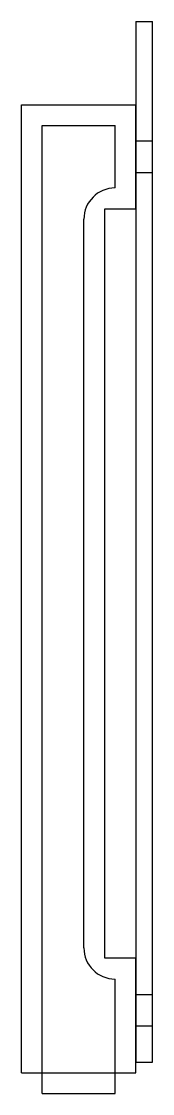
# Model space of a CAD drawing. Header units: millimetres. Extents: x -11 to 2, y -2 to 101.
import ezdxf

# ---------------------------------------------------------------- set-up
doc = ezdxf.new("R2010")
doc.units = ezdxf.units.MM
doc.layers.get('0').update_dxf_attribs({"lineweight": 25, "true_color": 0xffffff})
doc.layers.add('ext', color=4, linetype='Continuous', lineweight=25, true_color=0x00ffff)
doc.layers.add('PCB', color=2, linetype='Continuous', lineweight=25, true_color=0xffff00)

msp = doc.modelspace()

# ---------------------------------------------------------------- linework, layer by layer
for p, q in [((-9, 91), (-2, 91)), ((-9, -2), (-9, 91)), ((-2, 85), (-2, 91)), ((-2, 85), (-2, 85)), ((-5, 12), (-5, 82)), ((-2, 9), (-2, 9)), ((-2, -2), (-2, 9)), ((-9, -2), (-2, -2))]:
    msp.add_line(p, q)
for centre, start, end in [((-2, 82), 90, 180), ((-2, 12), 180, 270)]:
    msp.add_arc(centre, 3, start, end)
at = {"layer": 'ext'}
for p, q in [((-11, 0), (-11, 93)), ((-11, 93), (0, 93)), ((0, 83), (0, 93)), ((-3, 11), (-3, 83)), ((-3, 83), (0, 83)), ((0, 11), (-3, 11)), ((0, 0), (0, 11)), ((-11, 0), (0, 0))]:
    msp.add_line(p, q, dxfattribs=at)
at = {"layer": 'PCB'}
for p, q in [((0, 101), (1.6, 101)), ((0, 101), (0, 1)), ((1.6, 1), (1.6, 101)), ((1.6, 89.5), (0, 89.5)), ((0, 89.5), (0, 86.5)), ((1.6, 86.5), (1.6, 89.5)), ((0, 86.5), (1.6, 86.5)), ((1.6, 7.5), (0, 7.5)), ((0, 7.5), (0, 4.5)), ((1.6, 4.5), (1.6, 7.5)), ((0, 4.5), (1.6, 4.5)), ((0, 1), (1.6, 1))]:
    msp.add_line(p, q, dxfattribs=at)

doc.saveas('drawing.dxf')
